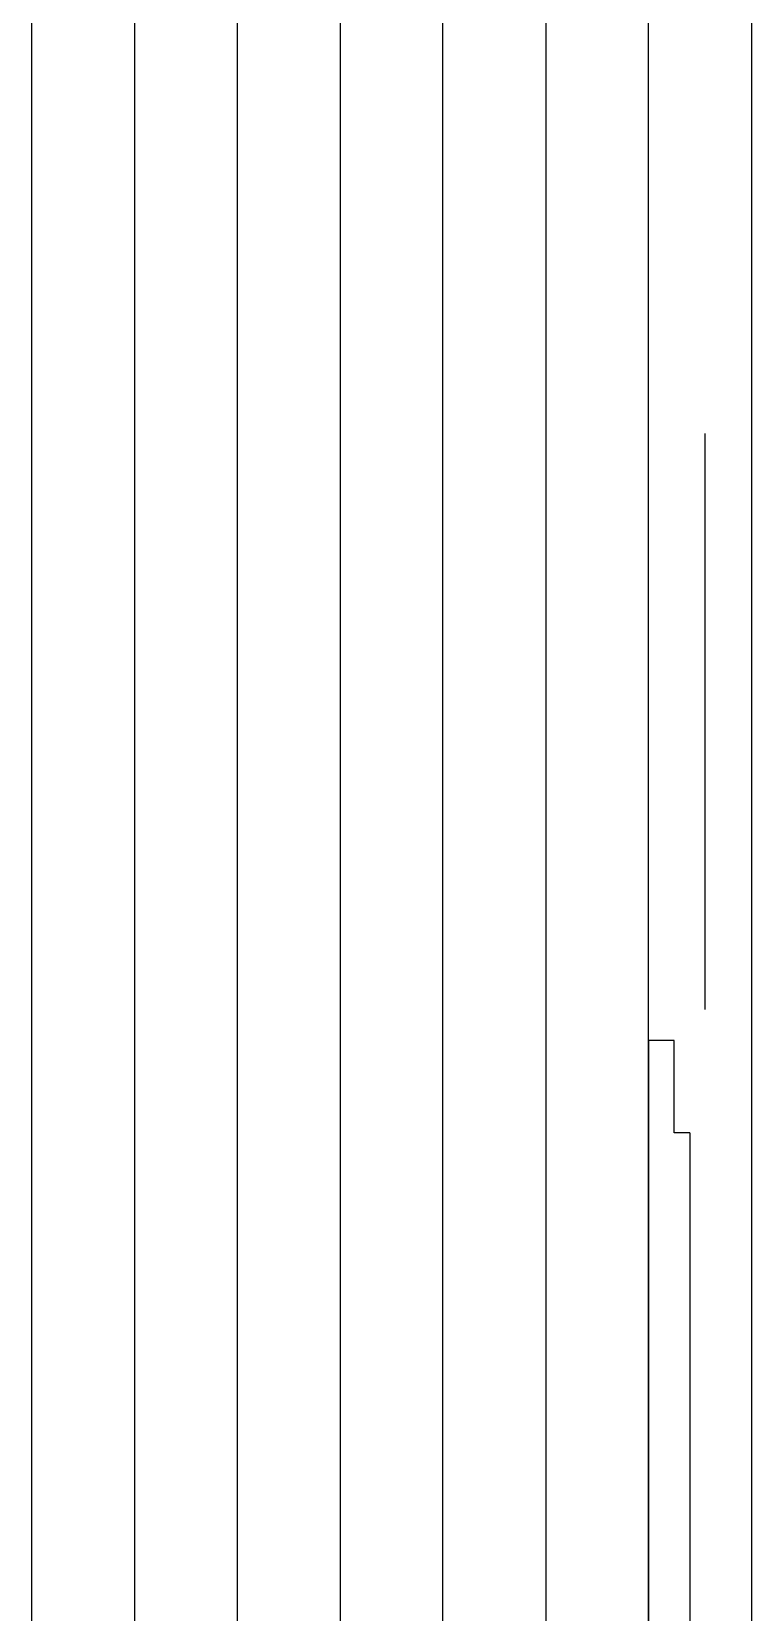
# Model space of a CAD drawing. Extents: x -61 to 136, y 23 to 123.
# Drawn here: x 11.43 to 29.21, y 64.23 to 103.27 of the extents above; entities that cross this region are included whole.
import ezdxf

# ---------------------------------------------------------------- set-up
doc = ezdxf.new("R2010")
doc.units = 0
for name, color, linetype in [('1', 14, 'CONTINUOUS'), ('13', 94, 'CONTINUOUS'), ('14', 94, 'CONTINUOUS'), ('15', 54, 'CONTINUOUS'), ('16', 134, 'CONTINUOUS'), ('2', 251, 'CONTINUOUS'), ('21', 251, 'CONTINUOUS'), ('3', 214, 'CONTINUOUS'), ('4', 214, 'CONTINUOUS')]:
    doc.layers.add(name, color=color, linetype=linetype)

msp = doc.modelspace()

# ---------------------------------------------------------------- linework, layer by layer
at = {"layer": '1'}
msp.add_line((29.21, 105.537), (29.21, 40.767), dxfattribs=at)
at = {"layer": '13'}
msp.add_line((19.05, 115.697), (19.05, 30.607), dxfattribs=at)
at = {"layer": '14'}
msp.add_line((16.51, 118.237), (16.51, 28.067), dxfattribs=at)
at = {"layer": '15'}
msp.add_line((13.97, 120.777), (13.97, 25.527), dxfattribs=at)
at = {"layer": '16'}
msp.add_line((11.43, 123.317), (11.43, 22.987), dxfattribs=at)
at = {"layer": '2'}
msp.add_line((26.67, 38.227), (26.67, 108.077), dxfattribs=at)
at = {"layer": '21'}
for p, q in [((28.067, 79.121), (28.067, 93.345)), ((27.305, 78.359), (26.67, 78.359)), ((26.67, 78.359), (26.67, 58.801)), ((27.305, 76.073), (27.305, 78.359)), ((27.686, 76.073), (27.305, 76.073)), ((27.686, 76.073), (27.686, 61.087))]:
    msp.add_line(p, q, dxfattribs=at)
at = {"layer": '3'}
msp.add_line((24.13, 110.617), (24.13, 35.687), dxfattribs=at)
at = {"layer": '4'}
msp.add_line((21.59, 33.147), (21.59, 113.157), dxfattribs=at)

doc.saveas('drawing.dxf')
